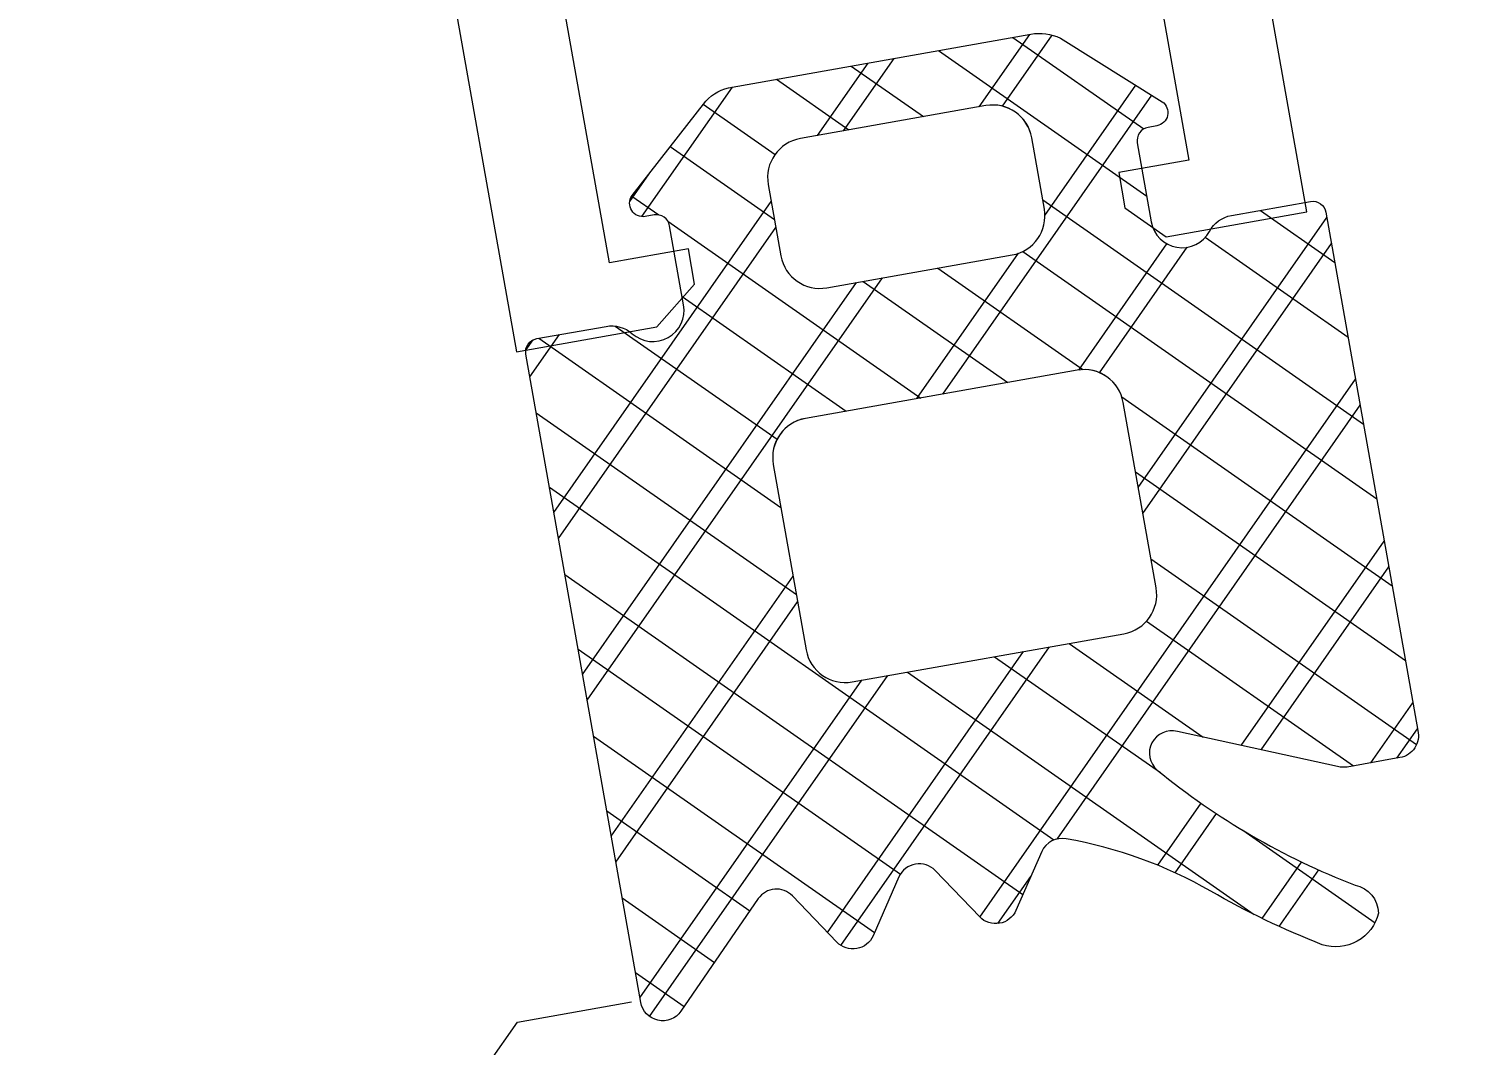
# Model space of a CAD drawing. Header units: millimetres. Extents: x -13407 to 95998, y -2611 to 109495.
# Drawn here: x 17301.33 to 17321.04, y 51140.43 to 51154.32 of the extents above; entities that cross this region are included whole.
import ezdxf
from ezdxf import colors
from ezdxf.entities.mleader import LeaderData, LeaderLine
from ezdxf.math import Vec2, Vec3

# ---------------------------------------------------------------- set-up
doc = ezdxf.new("R2010")
doc.units = ezdxf.units.MM
for name, color, linetype, lineweight in [('АР_Отметки', 250, 'Continuous', 15), ('АР_Перегородки витражные', 152, 'Continuous', 13), ('АР_Размеры дверей', 15, 'Continuous', 0), ('АР_Сущ Несущая стена', 202, 'Continuous', 30)]:
    doc.layers.add(name, color=color, linetype=linetype, lineweight=lineweight)
doc.styles.add('ISOCPEUR', font='isocpeur.ttf', dxfattribs={"width": 0.7})

# ---------------------------------------------------------------- blocks, each defined once
blk = doc.blocks.new('_DotSmall')
at = {"color": 0, "linetype": 'ByBlock', "const_width": 0.5}
blk.add_lwpolyline([(-0.0625, 0, 1), (0.0625, 0, 1)], format="xyb", close=True, dxfattribs=at)
blk = doc.blocks.new('стойка витр.')
h = blk.add_hatch()
h.set_pattern_fill('ANSI37', scale=0.5, angle=-69.23283665521843)
h.set_pattern_definition([(335.7671633447816, (-69115.31625940584, 318510.9409690977), (0.6515825639889636, 1.447617495164233), []), (65.76716334478155, (-69115.31625940584, 318510.9409690977), (-1.447617495164233, 0.6515825639889636), [])])
edge = h.paths.add_edge_path()
edge.add_line((-7.614656875375658, -25.62993601259222), (-7.273265914729564, -26.53020796886267))
edge.add_arc((-7.672138333263274, -26.68151659366696), 0.4266069692434679, -30.765631391378577, 20.77378547182468, ccw=False)
edge.add_arc((-6.938850257283542, -27.11794408495156), 0.4267278803339729, 149.2463648056786, 290.7703475873838)
edge.add_line((-6.787522688187892, -27.51693863464607), (-5.761497533734655, -27.12786096686614))
edge.add_arc((-5.826270069284272, -26.95688741173914), 0.1828317202082013, 290.7489596719217, 380.7853669983573)
edge.add_line((-5.655337706935825, -26.89200624793739), (-5.698566115868744, -26.77800989551906))
edge.add_arc((-5.527559815348082, -26.71316091253391), 0.1828894349380834, 65.75635340077491, 200.7677215485159, ccw=False)
edge.add_line((-5.452462167653721, -26.54640093915077), (-3.994188920449233, -27.29736676610628))
edge.add_arc((-4.339684557994865, -27.83227055815794), 0.6367804192296694, 19.809448943918426, 57.14148607166612, ccw=False)
edge.add_line((-3.740585688123247, -27.61647007986176), (-2.270775810728082, -31.49246202532231))
edge.add_arc((-2.862326952422118, -31.72816639327794), 0.6367804192285443, -15.60715938413449, 21.72487774361298, ccw=False)
edge.add_line((-2.249025291763246, -31.89948590572749), (-2.842686385673005, -33.42856309223862))
edge.add_arc((-3.009474684396633, -33.35352837480535), 0.1828894349365558, 200.7666051236535, 335.7779732896313, ccw=False)
edge.add_line((-3.180482248484623, -33.41837402567035), (-3.223710657359334, -33.30437767335388))
edge.add_arc((-3.394684212462365, -33.36915020895407), 0.1828317202037067, 20.74895968940122, 110.7853670142414)
edge.add_line((-3.459565376309911, -33.19821784662781), (-4.485590530792251, -33.58729551440774))
edge.add_arc((-4.334307311281267, -33.98630688185023), 0.4267278803335083, 110.7639791032461, 252.2879618854569)
edge.add_arc((-4.593835025358378, -34.79921876089735), 0.4266069692128739, 20.760541213745626, 72.2999580801698, ccw=False)
edge.add_line((-4.194927641627146, -34.64800234186259), (-3.805871961842058, -35.67396951244882))
edge.add_arc((-3.976804324152614, -35.73885067632053), 0.1828317201976034, -69.25104032001241, 20.78536702306718, ccw=False)
edge.add_line((-3.912031788582681, -35.9098242314285), (-10.63804850899032, -38.46038830642647))
edge.add_arc((-10.76198657700206, -38.18099989774544), 0.3056444463879536, 200.8460379983515, 293.92230867425997, ccw=False)
edge.add_line((-11.04762355046114, -38.2897659172595), (-11.3069940036512, -37.6057878035499))
edge.add_arc((-11.02280217192234, -37.49789568213767), 0.3039830703908278, 175.7219656777917, 200.7890354028728, ccw=False)
edge.add_line((-11.32593828623067, -37.47521963119652), (-11.26283276302274, -35.23454482450325))
edge.add_arc((-11.5667631736687, -35.21197449929495), 0.3047673113958011, 355.7529257944983, 510.3971654946409)
edge.add_arc((-3.085478140807247, -39.81161386289363), 9.95296756819478, 151.493160172311, 169.5799937381118)
edge.add_arc((-13.27454869620142, -38.00608067109534), 0.4002801790508524, 282.30928711923883, 359.2250395672268, ccw=False)
edge.add_arc((-13.15914824141406, -37.79549114656839), 0.6024183835459826, 172.8865217206561, 267.13931994465963, ccw=False)
edge.add_arc((-2.924576102079248, -39.73891867786803), 11.01872594919693, 160.6453850739864, 169.4469810176308, ccw=False)
edge.add_arc((-19.07760885644255, -34.09585671602533), 6.091684827120307, 340.9199566399376, 360.7754221413588)
edge.add_arc((-13.29124725463213, -34.01305259408502), 0.3047655738143686, 359.9316076928689, 436.4302022680961)
edge.add_line((-13.21974018984474, -33.71679460741143), (-14.0766899229202, -33.52020163946145))
edge.add_arc((-14.00514734915965, -33.22393144415915), 0.3047857747414494, 145.1100748207506, 256.424251871352, ccw=False)
edge.add_line((-14.2551486332959, -33.04959347808472), (-13.74402617113083, -32.33421562775766))
edge.add_arc((-13.99402745527389, -32.1598776616858), 0.3047857747455562, 325.1100748218798, 436.4242518702226)
edge.add_line((-13.92248488150653, -31.86360746638093), (-14.7794566025841, -31.6669565144839))
edge.add_arc((-14.7079140287954, -31.37068631918638), 0.3047857747434108, 145.1100748199116, 256.4242518659954, ccw=False)
edge.add_line((-14.95791531293071, -31.19634835310717), (-14.44679285076563, -30.48097050278011))
edge.add_arc((-14.69684457899481, -30.30662212908397), 0.3048331054870662, 325.1138936033488, 425.7589859189499)
edge.add_line((-14.57168746687239, -30.0286672415823), (-16.28069433249766, -29.27720980550657))
edge.add_arc((-16.15556139849932, -28.99925320327871), 0.3048247429148342, 110.79403674408451, 245.7632621299588, ccw=False)
edge.add_line((-16.26377712844987, -28.71428394233226), (-7.850470401957864, -25.52388481301023))
edge.add_arc((-7.785589238115906, -25.69481717533219), 0.1828317201977073, 20.785366643697614, 110.7853670130821, ccw=False)
edge = h.paths.add_edge_path(flags=16)
edge.add_line((-3.343847721320344, -31.0696095920357), (-4.256775251385989, -28.66215553430811))
edge.add_arc((-4.763091039367282, -28.8541548874382), 0.5414973949720253, 20.7671633452251, 110.7671633452251)
edge.add_line((-4.955090392497368, -28.34783909945691), (-5.880512773175724, -28.69876731990371))
edge.add_arc((-5.68851342006019, -29.20508310789228), 0.5414973949736688, 110.7671633435124, 200.7671633435124)
edge.add_line((-6.194829208048759, -29.39708246100781), (-5.281901677954011, -31.8045365187354))
edge.add_arc((-4.775585889972717, -31.61253716560532), 0.5414973949720253, 200.7671633452251, 290.7671633452251)
edge.add_line((-4.583586536842631, -32.11885295358661), (-3.658164156164275, -31.76792473313981))
edge.add_arc((-3.850163509294362, -31.26160894516579), 0.541497394965222, 290.7671633454981, 380.7671633454981)
edge = h.paths.add_edge_path(flags=16)
edge.add_line((-6.665125275787432, -32.97088079506648), (-8.003619441966293, -29.4411776089255))
edge.add_arc((-8.509935229947587, -29.63317696205559), 0.5414973949720253, 20.7671633452251, 110.7671633452251)
edge.add_line((-8.701934583077673, -29.12686117407429), (-11.1093675273587, -30.03978069775621))
edge.add_arc((-10.91736817424317, -30.54609648574478), 0.5414973949736688, 110.7671633435124, 200.7671633435124)
edge.add_line((-11.42368396223173, -30.73809583886032), (-10.08518979602377, -34.2677990250013))
edge.add_arc((-9.578874008042476, -34.07579967187121), 0.5414973949720253, 200.7671633452251, 290.7671633452251)
edge.add_line((-9.38687465491239, -34.5821154598525), (-6.979441710631363, -33.66919593617058))
edge.add_arc((-7.171441063761449, -33.16288014819656), 0.541497394965222, 290.7671633454981, 380.7671633454981)
at = {"lineweight": 0, "ltscale": 100, "transparency": 33554687}
for points in [[(7.552865449426463, -29.20159644143132), (3.790811872313498, -30.62819989795389), (3.216969908826286, -29.80262791351561), (3.358505795680685, -29.48817839122057), (1.715760294842767, -25.15614305267809), (1.558535533695249, -25.08537510928727), (-0.902061547501944, -23.41060979175381), (-2.258247086545452, -23.27287612311193), (-7.844300284108613, -25.39115610946465), (-7.152623754285742, -27.21515572990756), (-6.480474312818842, -27.61228183979256), (-6.024430919787847, -27.43934621633525), (-6.413508587575052, -26.41332106186019), (-1.739484192192322, -24.64089033441996), (-0.3993375533900689, -28.17495120693638), (0.02910832117777318, -28.2732586849088), (-0.1831955090747215, -28.74493296838773), (1.113700732850702, -32.16493950470613), (-3.560323662532028, -33.93737023214635), (-3.906150933442404, -33.02539941386931), (-4.3621943264734, -33.19833503732661), (-4.645266100153094, -33.82723408192396), (-3.953589570330223, -35.65123370236688), (88.61521743849153, -0.5483364844694734)], [(-56.0608929025766, -41.98018508909445), (-55.7778211288678, -41.3512860444971), (-17.47126860445132, -26.8251079561378), (-16.84236955983215, -27.10817972981749), (-16.28037825660431, -28.59019029343472)]]:
    blk.add_lwpolyline(points, dxfattribs=at)
at = {"color": 7, "lineweight": 0, "ltscale": 100, "transparency": 33554687}
blk.add_lwpolyline([(-7.614656875375658, -25.62993601259222), (-7.273265914729564, -26.53020796886267, -0.2287523810762611), (-7.305569090007339, -26.89973780277796, 0.7101639231358212), (-6.787522688187892, -27.51693863464607), (-5.761497533734655, -27.12786096686614, 0.4143996870914876), (-5.655337706935825, -26.89200624793739), (-5.698566115868744, -26.77800989551906, -0.6682503890445888), (-5.452462167653721, -26.54640093915077), (-3.994188920449233, -27.29736676610628, -0.1643479059441302), (-3.740585688123247, -27.61647007986176), (-2.270775810728082, -31.49246202532231, -0.1643479059441302), (-2.249025291763246, -31.89948590572749), (-2.842686385673005, -33.42856309223862, -0.6682503891596868), (-3.180482248484623, -33.41837402567035), (-3.223710657359334, -33.30437767335388, 0.4143996870833266), (-3.459565376309911, -33.19821784662781), (-4.485590530792251, -33.58729551440774, 0.7101639231391418), (-4.464132105349563, -34.39280682858953, -0.2287523810910513), (-4.194927641627146, -34.64800234186259), (-3.805871961842058, -35.67396951244882, -0.4143996871765861), (-3.912031788582681, -35.9098242314285), (-10.63804850899032, -38.46038830642647, -0.4300281847644905), (-11.04762355046114, -38.2897659172595), (-11.3069940036512, -37.6057878035499, -0.1098139781175365), (-11.32593828623067, -37.47521963119652), (-11.26283276302274, -35.23454482450325, 0.8000358277039689), (-11.83174935798161, -35.06142405519495, 0.07908294790216032), (-12.87430513065192, -38.01149454006372, -0.3488032577412263), (-13.18921346374555, -38.39715882165183, -0.4361245879823007), (-13.75692971088574, -37.72089072036033, -0.03842309887939363), (-13.32058396766661, -36.08715992321959, 0.08685322061285544), (-12.98648189794039, -34.01341638380836, 0.3467629046601076), (-13.21974018984474, -33.71679460741143), (-14.0766899229202, -33.52020163946145, -0.5278770357902526), (-14.2551486332959, -33.04959347808472), (-13.74402617113083, -32.33421562775766, 0.5278770357776507), (-13.92248488150653, -31.86360746638093), (-14.7794566025841, -31.6669565144839, -0.5278770357650493), (-14.95791531293071, -31.19634835310717), (-14.44679285076563, -30.48097050278011, 0.4697389635461835), (-14.57168746687239, -30.0286672415823), (-16.28069433249766, -29.27720980550657, -0.667984424932516), (-16.26377712844987, -28.71428394233226), (-7.850470401957864, -25.52388481301023, -0.4142135642613711)], format="xyb", close=True, dxfattribs=at)
at = {"color": 7}
for points in [[(-3.343847721320344, -31.0696095920357), (-4.256775251385989, -28.66215553430811, 0.414213562373095), (-4.955090392497368, -28.34783909945691), (-5.880512773175724, -28.69876731990371, 0.414213562373095), (-6.194829208048759, -29.39708246100781), (-5.281901677954011, -31.8045365187354, 0.414213562373095), (-4.583586536842631, -32.11885295358661), (-3.658164156164275, -31.76792473313981, 0.414213562373095)], [(-6.665125275787432, -32.97088079506648), (-8.003619441966293, -29.4411776089255, 0.414213562373095), (-8.701934583077673, -29.12686117407429), (-11.1093675273587, -30.03978069775621, 0.414213562373095), (-11.42368396223173, -30.73809583886032), (-10.08518979602377, -34.2677990250013, 0.414213562373095), (-9.38687465491239, -34.5821154598525), (-6.979441710631363, -33.66919593617058, 0.414213562373095)]]:
    blk.add_lwpolyline(points, format="xyb", close=True, dxfattribs=at)
blk = doc.blocks.new('A$Cae753e6d')
h = blk.add_hatch()
h.set_pattern_fill('ANSI37', color=5, scale=0.4999999999999999, angle=11.05056813833426)
h.set_pattern_definition([(56.05056813833426, (-325621.265985979, -14412.00416827056), (-1.316880116997287, 0.8865568269756945), []), (146.0505681383342, (-325621.265985979, -14412.00416827056), (-0.8865568269756945, -1.316880116997287), [])])
edge = h.paths.add_edge_path()
edge.add_line((9.422311599832028, -56.64755076107394), (10.36728703428525, -56.46300046607212))
edge.add_arc((10.44910543868434, -56.88168800458581), 0.4266069692410905, 49.51777340105292, 101.05719026425612, ccw=False)
edge.add_arc((11.00303281618015, -56.23257721432165), 0.4267278803678299, 229.5297695967835, 371.0537523784885)
edge.add_line((11.42184393119533, -56.150760750068), (11.21151499263942, -55.07378777605481))
edge.add_arc((11.03206214064672, -55.10877508535126), 0.1828317201694474, 11.0323644559501, 101.0687717823858)
edge.add_line((10.99696080910508, -54.92934450149187), (10.87730390776414, -54.95271306288487))
edge.add_arc((10.84224677426001, -54.77321503280623), 0.1828894349371676, 146.0397581948862, 281.0511263426273, ccw=False)
edge.add_line((10.69055363093503, -54.67104979566648), (11.67686645395588, -53.36044018491521))
edge.add_arc((12.14578586899953, -53.79125787782336), 0.63678041924009, 100.09285373580951, 137.4248908635572, ccw=False)
edge.add_line((12.03419396467507, -53.16433160686574), (16.10265033214819, -52.36977674829541))
edge.add_arc((16.23513446424144, -52.99262284237732), 0.636780419116041, 64.67624540846452, 102.00828253621222, ccw=False)
edge.add_line((16.50750624388456, -52.41703365222202), (17.91445317131002, -53.26024826329376))
edge.add_arc((17.81234518105123, -53.41197994665619), 0.1828894349345614, -78.94999008860498, 56.06137807737059, ccw=False)
edge.add_line((17.84739881695714, -53.59147865980049), (17.72774191573262, -53.61484722116438))
edge.add_arc((17.76272922512661, -53.7943000731664), 0.1828317201972567, 101.0323644853947, 191.0687718102334)
edge.add_line((17.58329864125699, -53.82940140480059), (17.79362757969648, -54.90637437884288))
edge.add_arc((18.21244778606908, -54.82460446636816), 0.426727880331382, 191.0473838963404, 332.5713666785506)
edge.add_arc((18.96989638354592, -55.21760825723041), 0.4266069692042826, 101.04394600933529, 152.5833628757597, ccw=False)
edge.add_line((18.88817476341501, -54.79890181713563), (19.96508687443566, -54.58858476499154))
edge.add_arc((20.00018820607829, -54.76801534885613), 0.1828317201939407, 11.032364470052812, 101.06877181313212, ccw=False)
edge.add_line((20.17964105808642, -54.73302803951083), (21.55843372305389, -61.79302866350918))
edge.add_arc((21.26213561383305, -61.86803505050477), 0.3056444464046099, -78.87055721437781, 14.205713461530422, ccw=False)
edge.add_line((21.32113300031051, -62.1679314259527), (20.60319159307983, -62.30814279404876))
edge.add_arc((20.54481166466213, -62.00981832130684), 0.3039830703818929, 256.0053704728492, 281.0724401979303, ccw=False)
edge.add_line((20.47129915107507, -62.30477868716116), (18.2734182884451, -61.86440883117029))
edge.add_arc((18.19987592661227, -62.16016994274878), 0.3047673114133021, 76.03633058298733, 230.68057028313)
edge.add_arc((24.1649595457776, -54.57685566072807), 9.952967568197618, 231.7765649659957, 249.8633985317964)
edge.add_arc((20.66566831718335, -64.31503155701597), 0.4002801790500981, 2.592691911632528, 79.50844435961972, ccw=False)
edge.add_arc((20.47757647516795, -64.16574434473631), 0.6024183835098942, 253.1699265163702, 347.42272474037395, ccw=False)
edge.add_arc((24.12046342160097, -54.40599270143939), 11.01872594909505, 240.92878986685412, 249.7303858104985, ccw=False)
edge.add_arc((15.83212724664761, -69.37489710095741), 6.091684827287554, 61.20336143423746, 81.05882693565867)
edge.add_arc((16.7271034230545, -63.65756776326981), 0.304765573773833, 80.21501248920164, 156.7136070644281)
edge.add_line((16.4471639636904, -63.53708559011284), (16.108759613242, -64.34856210592261))
edge.add_arc((15.82881411340204, -64.2280428726535), 0.3047857747146675, 225.3934796143647, 336.70765666496777, ccw=False)
edge.add_line((15.61478315573186, -64.44503392690967), (14.99593229638413, -63.82050590189465))
edge.add_arc((14.78190133872031, -64.03749695616524), 0.3047857747204634, 45.3934796171209, 156.7076566654631)
edge.add_line((14.50195583887398, -63.91697772289626), (14.16349062533118, -64.72846612503054))
edge.add_arc((13.88354512543519, -64.6079468917001), 0.3047857747903789, 225.3934796124579, 336.70765665854196, ccw=False)
edge.add_line((13.66951416770462, -64.82493794600305), (13.0506633084733, -64.20040992098802))
edge.add_arc((12.83661357877662, -64.4174489391681), 0.3048331054787111, 45.39729839756603, 146.0423907131678)
edge.add_line((12.58376943366602, -64.24717545186286), (11.55465451919008, -65.80483884230489))
edge.add_arc((11.30180460331359, -65.63458889688393), 0.3048247428844812, 191.0774415371327, 326.0466669230062, ccw=False)
edge.add_line((11.00265923689585, -65.69315658102278), (9.277982346364297, -56.8620826767874))
edge.add_arc((9.457412930263347, -56.82698134519929), 0.1828317202172859, 101.06877142490299, 191.0687717942871, ccw=False)
edge = h.paths.add_edge_path(flags=16)
edge.add_line((15.50475630001165, -53.35608817577304), (12.97775884275325, -53.84960166733072))
edge.add_arc((13.08155051076756, -54.38105883252138), 0.5414973949906723, 101.0505681359266, 191.0505681359267)
edge.add_line((12.5500933455769, -54.48485050053569), (12.73979932523798, -55.45622521704354))
edge.add_arc((13.27125649036316, -55.35243354906561), 0.5414973949194297, 191.0505681334767, 281.0505681334768)
edge.add_line((13.37504815834109, -55.88389071419078), (15.90204561559949, -55.39037722261855))
edge.add_arc((15.79825394758518, -54.85892005742789), 0.5414973949906723, 281.0505681359267, 371.0505681359267)
edge.add_line((16.32971111277584, -54.75512838941358), (16.14000513323117, -53.78375367289118))
edge.add_arc((15.60854796806234, -53.88754534094187), 0.5414973949762222, 11.05056814014731, 101.0505681401473)
edge = h.paths.add_edge_path(flags=16)
edge.add_line((16.81820486090146, -56.95060756772), (13.11323240352795, -57.67417532925901))
edge.add_arc((13.21702407160046, -58.20563249439147), 0.5414973949447008, 101.0505681431519, 191.0505681431519)
edge.add_line((12.68556690646801, -58.30942416246398), (13.17907606984954, -60.83639945785399))
edge.add_arc((13.71053323503293, -60.73260778981785), 0.541497394987715, 191.050568138341, 281.050568138341)
edge.add_line((13.81432490306906, -61.26406495500123), (17.51929736044258, -60.54049719343311))
edge.add_arc((17.41550569237006, -60.00904002830066), 0.5414973949447008, 281.0505681431519, 371.0505681431519)
edge.add_line((17.94696285750251, -59.90524836022814), (17.45345369412098, -57.37827306483814))
edge.add_arc((16.92199652895215, -57.48206473288883), 0.5414973949762222, 11.05056814014731, 101.0505681401473)
at = {"color": 5, "lineweight": 0, "ltscale": 100, "transparency": 33554687}
for points in [[(15.50263187347446, -42.30041874587187), (16.2738300570054, -46.24927907524398), (15.36325110692997, -46.67555325481226), (15.07720018178225, -46.48297657507646), (10.53005534643307, -47.37101756536867), (10.43376700649969, -47.51404302792798), (8.367739864392206, -49.65668362136057), (8.00309199502226, -50.97016818966949), (9.148199046496302, -56.83359980155365), (11.06277032906655, -56.45969093363965), (11.56764145288616, -55.86420863568492), (11.47415532113519, -55.38552016772155), (10.39718234702013, -55.59584910621925), (9.439035672694445, -50.68973356715287), (13.14858219970483, -49.96527250629151), (13.31779031804763, -49.55956467997748), (13.746866705711, -49.84842969955935), (17.33669546828605, -49.14734908640094), (18.29484214261174, -54.05346462546731), (17.33758693293203, -54.24041311624751), (17.43107306468301, -54.71910158421088), (18.00317491497844, -55.10425494366791), (19.91774619743228, -54.73034607573936), (0.9417017695959657, 42.43501381140959)], [(17.36150292877574, -107.1583186339558), (16.7894010784803, -106.7731652744842), (8.936789966071956, -66.56448070413899), (9.321943325572647, -65.99237885387265), (10.87754390446935, -65.68857566999213)]]:
    blk.add_lwpolyline(points, dxfattribs=at)
blk.add_lwpolyline([(9.422311599832028, -56.64755076107394), (10.36728703428525, -56.46300046607212, -0.2287523810762611), (10.72606386034749, -56.55720759088581, 0.7101639231358212), (11.42184393119533, -56.150760750068), (11.21151499263942, -55.07378777605481, 0.4143996870914876), (10.99696080910508, -54.92934450149187), (10.87730390776414, -54.95271306288487, -0.6682503890445888), (10.69055363093503, -54.67104979566648), (11.67686645395588, -53.36044018491521, -0.1643479059441302), (12.03419396467507, -53.16433160686574), (16.10265033214819, -52.36977674829541, -0.1643479059441302), (16.50750624388456, -52.41703365222202), (17.91445317131002, -53.26024826329376, -0.6682503891596868), (17.84739881695714, -53.59147865980049), (17.72774191573262, -53.61484722116438, 0.4143996870833266), (17.58329864125699, -53.82940140480059), (17.79362757969648, -54.90637437884288, 0.7101639231391418), (18.59120517608244, -55.02117385198653, -0.2287523810910513), (18.88817476341501, -54.79890181713563), (19.96508687443566, -54.58858476499154, -0.4143996871765861), (20.17964105808642, -54.73302803951083), (21.55843372305389, -61.79302866350918, -0.4300281847644905), (21.32113300031051, -62.1679314259527), (20.60319159307983, -62.30814279404876, -0.1098139781175365), (20.47129915107507, -62.30477868716116), (18.2734182884451, -61.86440883117029, 0.8000358277039689), (18.00676217535511, -62.3959456691955, 0.07908294790216032), (20.73855557898059, -63.92144336002821, -0.3488032577412263), (21.0655387485167, -64.29692465541302, -0.4361245879823007), (20.30315572861582, -64.74235973818577, -0.03842309887939363), (18.76650560752023, -64.03654083050787, 0.08685322061285544), (16.77889872831292, -63.35723577810859, 0.3467629046601076), (16.4471639636904, -63.53708559011284), (16.108759613242, -64.34856210592261, -0.5278770357902526), (15.61478315573186, -64.44503392690967), (14.99593229638413, -63.82050590189465, 0.5278770357776507), (14.50195583887398, -63.91697772289626), (14.16349062533118, -64.72846612503054, -0.5278770357650493), (13.66951416770462, -64.82493794600305), (13.0506633084733, -64.20040992098802, 0.4697389635461835), (12.58376943366602, -64.24717545186286), (11.55465451919008, -65.80483884230489, -0.667984424932516), (11.00265923689585, -65.69315658102278), (9.277982346364297, -56.8620826767874, -0.4142135642613711)], format="xyb", close=True, dxfattribs=at)
at = {"color": 5}
for points in [[(15.50475630001165, -53.35608817577304), (12.97775884275325, -53.84960166733072, 0.414213562373095), (12.5500933455769, -54.48485050053569), (12.73979932523798, -55.45622521704354, 0.414213562373095), (13.37504815834109, -55.88389071419078), (15.90204561559949, -55.39037722261855, 0.414213562373095), (16.32971111277584, -54.75512838941358), (16.14000513323117, -53.78375367289118, 0.414213562373095)], [(16.81820486090146, -56.95060756772), (13.11323240352795, -57.67417532925901, 0.414213562373095), (12.68556690646801, -58.30942416246398), (13.17907606984954, -60.83639945785399, 0.414213562373095), (13.81432490306906, -61.26406495500123), (17.51929736044258, -60.54049719343311, 0.414213562373095), (17.94696285750251, -59.90524836022814), (17.45345369412098, -57.37827306483814, 0.414213562373095)]]:
    blk.add_lwpolyline(points, format="xyb", close=True, dxfattribs=at)
at = {"layer": 'АР_Перегородки витражные', "rotation": 80.28340479355269}
blk.add_blockref('стойка витр.', (-14.5547906588763, -44.81643979817454), dxfattribs=at)
blk = doc.blocks.new('A$Cec9b444d')
at = {"color": 241, "ltscale": 100, "true_color": 0xf7abae, "rotation": 359}
blk.add_blockref('A$Cae753e6d', (-263.6037020077928, -6176.929062005161), dxfattribs=at)

msp = doc.modelspace()

# ---------------------------------------------------------------- linework, layer by layer
at = {"layer": 'АР_Сущ Несущая стена', "lineweight": 18, "ltscale": 100}
msp.add_arc((14697.71759374843, 60279.23348991328), 9778.654617052323, 272.5925479651744, 356.6353913737287, dxfattribs=at)

# ---------------------------------------------------------------- block references
at = {"layer": 'АР_Размеры дверей', "ltscale": 100}
msp.add_blockref('A$Cec9b444d', (17563.43989759657, 57383.81585343197), dxfattribs=at)

# ---------------------------------------------------------------- leaders
at = {"layer": 'АР_Отметки'}
ml = msp.add_multileader_mtext('Standard', dxfattribs=at)
ml.set_content('Л.4', color=256, style='ISOCPEUR')
ml.set_leader_properties(color=256, linetype='Continuous', lineweight=-1)
ml.set_arrow_properties(name='DOTSMALL')
ml.build(insert=Vec2(0, 0))
ml.multileader.update_dxf_attribs({"has_text_frame": 1, "text_left_attachment_type": 4, "text_right_attachment_type": 4, "dogleg_length": 100, "arrow_head_size": 180})
ctx = ml.context
ctx.base_point, ctx.char_height, ctx.arrow_head_size, ctx.landing_gap_size, ctx.plane_origin = Vec3(24103.03962662764, 74930.44232926372), 250, 180, 50, Vec3(52223.48713162227, 62772.7828781779)
ctx.left_attachment, ctx.right_attachment = 4, 4
notes = []
notes.append((ctx, [(0, (0, 0, 0), (0, 0), (1, 0), 1, [])]))
ctx.mtext.insert, ctx.mtext.width, ctx.mtext.line_spacing_style, ctx.mtext.flow_direction = Vec3(24153.03962662764, 75263.77566259704), 852.6970314602484, 2, 5
ml = msp.add_multileader_mtext('Standard', dxfattribs=at)
ml.set_content('+7,050', color=256, style='ISOCPEUR')
ml.set_leader_properties(color=256, linetype='Continuous', lineweight=-1)
ml.set_arrow_properties(name='DOTSMALL')
ml.build(insert=Vec2(0, 0))
ml.multileader.update_dxf_attribs({"has_text_frame": 1, "text_left_attachment_type": 4, "text_right_attachment_type": 4, "dogleg_length": 100, "arrow_head_size": 180})
ctx = ml.context
ctx.base_point, ctx.char_height, ctx.arrow_head_size, ctx.landing_gap_size, ctx.plane_origin = Vec3(29759.03742159525, 73529.31754164741), 250, 180, 50, Vec3(29677.64397174603, 72261.75334951712)
ctx.left_attachment, ctx.right_attachment = 4, 4
notes.append((ctx, [(0, (0, 0, 0), (0, 0), (1, 0), 1, [])]))
ctx.mtext.insert, ctx.mtext.width, ctx.mtext.line_spacing_style, ctx.mtext.flow_direction = Vec3(29809.03742159525, 73862.65087498073), 852.6970314602484, 2, 5
ml = msp.add_multileader_mtext('Standard', dxfattribs=at)
ml.set_content('+8,400', color=256, style='ISOCPEUR')
ml.set_leader_properties(color=256, linetype='Continuous', lineweight=-1)
ml.set_arrow_properties(name='DOTSMALL')
ml.build(insert=Vec2(0, 0))
ml.multileader.update_dxf_attribs({"has_text_frame": 1, "text_left_attachment_type": 4, "text_right_attachment_type": 4, "dogleg_length": 100, "arrow_head_size": 180})
ctx = ml.context
ctx.base_point, ctx.char_height, ctx.arrow_head_size, ctx.landing_gap_size, ctx.plane_origin = Vec3(23997.69282489497, 72968.31145477289), 250, 180, 50, Vec3(24540.974023794, 73771.26820037386)
ctx.left_attachment, ctx.right_attachment = 4, 4
notes.append((ctx, [(0, (0, 0, 0), (0, 0), (1, 0), 1, [])]))
ctx.mtext.insert, ctx.mtext.width, ctx.mtext.line_spacing_style, ctx.mtext.flow_direction = Vec3(24047.69282489497, 73301.6447881062), 852.6970314602484, 2, 5
ml = msp.add_multileader_mtext('Standard', dxfattribs=at)
ml.set_content('+6,300', color=256, style='ISOCPEUR')
ml.set_leader_properties(color=256, linetype='Continuous', lineweight=-1)
ml.set_arrow_properties(name='DOTSMALL')
ml.build(insert=Vec2(0, 0))
ml.multileader.update_dxf_attribs({"has_text_frame": 1, "text_left_attachment_type": 4, "text_right_attachment_type": 4, "dogleg_length": 100, "arrow_head_size": 180})
ctx = ml.context
ctx.base_point, ctx.char_height, ctx.arrow_head_size, ctx.landing_gap_size, ctx.plane_origin = Vec3(55928.15435033612, 71412.12009266642), 250, 180, 50, Vec3(64271.97671987218, 69171.20747833524)
ctx.left_attachment, ctx.right_attachment = 4, 4
notes.append((ctx, [(0, (0, 0, 0), (0, 0), (1, 0), 1, [])]))
ctx.mtext.insert, ctx.mtext.width, ctx.mtext.line_spacing_style, ctx.mtext.flow_direction = Vec3(55978.15435033612, 71745.45342599973), 852.6970314602484, 2, 5
ml = msp.add_multileader_mtext('Standard', dxfattribs=at)
ml.set_content('Л.5', color=256, style='ISOCPEUR')
ml.set_leader_properties(color=256, linetype='Continuous', lineweight=-1)
ml.set_arrow_properties(name='DOTSMALL')
ml.build(insert=Vec2(0, 0))
ml.multileader.update_dxf_attribs({"has_text_frame": 1, "text_left_attachment_type": 4, "text_right_attachment_type": 4, "dogleg_length": 100, "arrow_head_size": 180})
ctx = ml.context
ctx.base_point, ctx.char_height, ctx.arrow_head_size, ctx.landing_gap_size, ctx.plane_origin = Vec3(54025.84485923027, 70799.69479658519), 250, 180, 50, Vec3(79808.710928633, 57079.09306715006)
ctx.left_attachment, ctx.right_attachment = 4, 4
notes.append((ctx, [(0, (0, 0, 0), (0, 0), (1, 0), 1, [])]))
ctx.mtext.insert, ctx.mtext.width, ctx.mtext.line_spacing_style, ctx.mtext.flow_direction = Vec3(54075.84485923027, 71133.0281299185), 852.6970314602484, 2, 5
ml = msp.add_multileader_mtext('Standard', dxfattribs=at)
ml.set_content('+8,400', color=256, style='ISOCPEUR')
ml.set_leader_properties(color=256, linetype='Continuous', lineweight=-1)
ml.set_arrow_properties(name='DOTSMALL')
ml.build(insert=Vec2(0, 0))
ml.multileader.update_dxf_attribs({"has_text_frame": 1, "text_left_attachment_type": 4, "text_right_attachment_type": 4, "dogleg_length": 100, "arrow_head_size": 180})
ctx = ml.context
ctx.base_point, ctx.char_height, ctx.arrow_head_size, ctx.landing_gap_size, ctx.plane_origin = Vec3(54891.18995817885, 65329.16083369072), 250, 180, 50, Vec3(59135.30677192015, 70680.72232919198)
ctx.left_attachment, ctx.right_attachment = 4, 4
notes.append((ctx, [(0, (0, 0, 0), (0, 0), (1, 0), 1, [])]))
ctx.mtext.insert, ctx.mtext.width, ctx.mtext.line_spacing_style, ctx.mtext.flow_direction = Vec3(54941.18995817885, 65662.49416702404), 852.6970314602484, 2, 5
ml = msp.add_multileader_mtext('Standard', dxfattribs=at)
ml.set_content('+8,400', color=256, style='ISOCPEUR')
ml.set_leader_properties(color=256, linetype='Continuous', lineweight=-1)
ml.set_arrow_properties(name='DOTSMALL')
ml.build(insert=Vec2(0, 0))
ml.multileader.update_dxf_attribs({"has_text_frame": 1, "text_left_attachment_type": 4, "text_right_attachment_type": 4, "dogleg_length": 100, "arrow_head_size": 180})
ctx = ml.context
ctx.base_point, ctx.char_height, ctx.arrow_head_size, ctx.landing_gap_size, ctx.plane_origin = Vec3(27558.14556570536, 63748.93065757862), 250, 180, 50, Vec3(27785.42210195515, 63541.76486546401)
ctx.left_attachment, ctx.right_attachment = 4, 4
notes.append((ctx, [(0, (0, 0, 0), (0, 0), (1, 0), 1, [])]))
ctx.mtext.insert, ctx.mtext.width, ctx.mtext.line_spacing_style, ctx.mtext.flow_direction = Vec3(27608.14556570536, 64082.26399091195), 852.6970314602484, 2, 5
for ctx, leaders in notes:
    for number, flags, end, landing, length, lines in leaders:
        leader = LeaderData()
        leader.index, (leader.has_last_leader_line, leader.has_dogleg_vector, leader.attachment_direction) = number, flags
        leader.last_leader_point, leader.dogleg_vector, leader.dogleg_length = Vec3(end), Vec3(landing), length
        for number, points, colour, breaks in lines:
            line = LeaderLine()
            line.index, line.vertices, line.color, line.breaks = number, Vec3.list(points), colors.encode_raw_color(colour), breaks
            leader.lines.append(line)
        ctx.leaders.append(leader)

doc.saveas('drawing.dxf')
